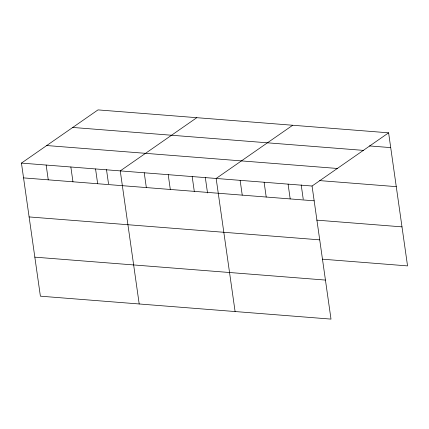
<?xml version="1.0" encoding="UTF-8"?>
<svg xmlns="http://www.w3.org/2000/svg" width="429" height="429" viewBox="0 0 429 429"><rect width="100%" height="100%" fill="white"/><g stroke="black" fill="none" stroke-linecap="round" stroke-linejoin="round"><path stroke-width="0.64" d="M388.61 132.818L312.06 186.025L331 319.106L40.39 296.182L21.45 163.1L98 109.894L388.61 132.818L407.55 265.9L322.302 259.175M196.804 117.685L120.259 170.892L139.2 303.979M292.707 125.252L216.157 178.459L235.097 311.545M369.401 145.93L390.717 147.608M72.737 127.451L363.347 150.375M46.713 145.538L337.323 168.463M319.68 180.604L396.273 186.647M21.45 163.1L312.06 186.025M23.557 177.89L314.167 200.815M316.747 220.141L401.994 226.866M29.113 216.929L319.723 239.854M34.835 257.148L325.445 280.073M301.201 184.92L303.233 199.19M288.084 184.132L290.192 198.922M264.108 182.239L266.216 197.034M240.133 180.352L242.24 195.141M205.298 177.354L207.513 192.921M192.181 176.566L194.289 191.361M168.211 174.673L170.313 189.468M144.235 172.785L146.337 187.575M106.489 169.557L108.521 183.832M95.554 168.946L97.662 183.735M70.855 166.994L72.957 181.789M46.15 165.047L48.257 179.837"/></g></svg>
